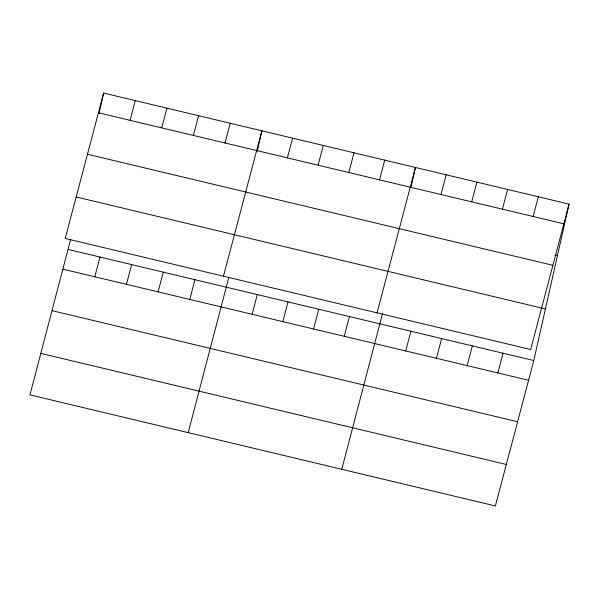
<?xml version="1.0" encoding="UTF-8"?>
<svg xmlns="http://www.w3.org/2000/svg" width="599" height="599" viewBox="0 0 599 599"><rect width="100%" height="100%" fill="white"/><g stroke="black" fill="none" stroke-linecap="round" stroke-linejoin="round"><path stroke-width="0.9" d="M569.05 204.117L530.639 349.509L65.216 238.447L103.627 93.055L569.05 204.117L533.784 360.553L495.373 505.945L29.95 394.883L70.57 239.697M99.015 113.525L103.627 93.055M228.811 277.464L188.191 432.643M257.256 151.292L261.875 130.822L223.457 276.206M382.604 313.217L341.782 469.294M410.847 187.936L415.459 167.465L377.048 312.858M130.065 120.332L135.277 100.61M94.799 276.768L100.011 257.046M161.715 127.887L166.926 108.164M126.449 284.323L131.66 264.593M193.365 135.441L198.576 115.712M158.099 291.87L163.31 272.148M225.014 142.989L230.226 123.267M189.748 299.425L194.96 279.703M287.378 157.874L292.589 138.144M252.112 314.303L257.323 294.581M318.099 165.204L323.31 145.475M282.833 321.633L288.044 301.911M348.813 172.534L354.024 152.805M313.547 328.963L318.758 309.241M379.534 179.865L384.745 160.135M344.268 336.294L349.479 316.572M440.969 194.525L446.18 174.796M405.703 350.954L410.914 331.232M471.683 201.848L476.894 182.126M436.416 358.284L441.628 338.562M502.404 209.178L507.615 189.456M467.138 365.615L472.349 345.893M533.117 216.509L538.329 196.786M497.851 372.945L503.063 353.223M98.416 112.784L563.839 223.839M554.704 255.092L557.414 255.743M87.461 154.25L552.884 265.312M76.17 196.981L545.419 308.927M68.361 249.491L533.784 360.553M63.15 269.213L528.573 380.275M52.195 310.686L517.618 421.748M40.904 353.41L506.327 464.472"/></g></svg>
